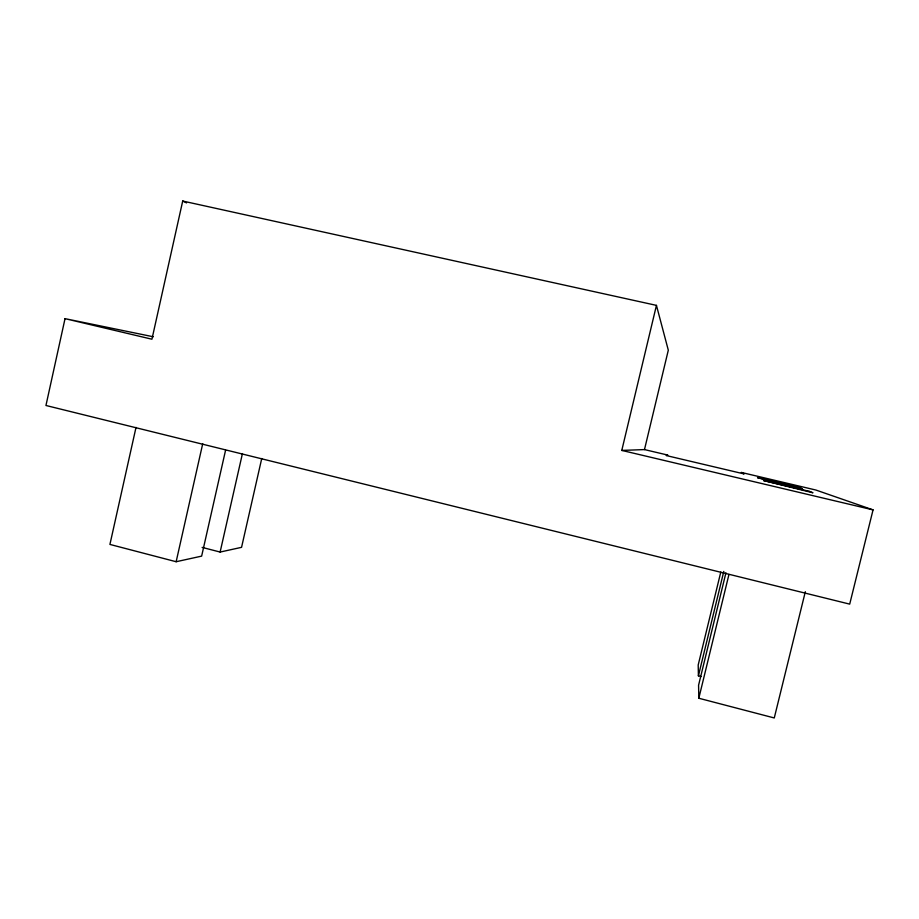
<?xml version="1.0" encoding="UTF-8"?>
<svg xmlns="http://www.w3.org/2000/svg" width="919" height="919" viewBox="0 0 919 919"><rect width="100%" height="100%" fill="white"/><g stroke="black" fill="none" stroke-linecap="round" stroke-linejoin="round"><path stroke-width="1.38" d="M65.031 318.652L45.95 405.486L849.707 604.128L873.05 509.884L815.911 490.045L741.277 472.423L744.16 473.94L666.206 455.537L667.803 455.089L644.483 449.586L621.784 450.413L656.442 305.372L182.709 201.043L151.934 339.214L65.031 318.652L153.335 336.779M136.012 427.404L109.924 544.427L176.149 561.727L201.64 556.121L225.569 450.241M176.149 561.727L202.72 443.728M202.123 547.391L220.123 552.055L242.432 453.572M261.743 458.501L241.559 547.333L220.123 552.055M644.483 449.586L668.308 350.185L656.442 305.372M720.795 572.055L698.199 664.988L698.406 675.833L701.151 676.545M698.406 675.833L723.793 571.423M725.941 572.778L698.578 685.229L698.819 698.245L774.269 717.957L805.331 591.698M698.819 698.245L728.951 574.455M621.784 450.413L873.05 509.884M182.709 201.043L186.557 202.904M799.025 487.495L757.497 477.685L802.298 488.724L799.025 487.495M809.019 491.274L763.505 480.522L812.959 492.768L809.019 491.274"/></g></svg>
